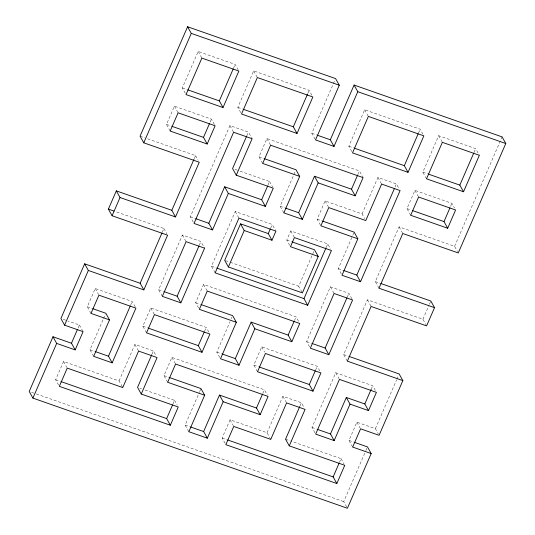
<?xml version="1.0" encoding="UTF-8"?>
<svg xmlns="http://www.w3.org/2000/svg" width="535" height="535" viewBox="0 0 535 535"><rect width="100%" height="100%" fill="white"/><g stroke="black" fill="none" stroke-linecap="round" stroke-linejoin="round"><path stroke-width="0.4" stroke-dasharray="2.67 2.01" d="M58.596 385.026L55.64 379.716L63.558 361.479L119.058 380.913L122.381 386.892M78.077 328.042L79.394 325.006L67.831 320.953M91.004 313.41L87.312 306.769L95.23 288.532L132.232 301.493L135.556 307.464M170.183 131.048L166.492 124.408L174.41 106.171L211.412 119.131L215.103 125.772M185.284 93.25L182.328 87.934L198.164 51.467L235.166 64.421L238.122 69.731M93.672 356.357L89.974 349.723L103.175 319.328M103.502 318.566L105.482 314.012M130.58 305.291L132.232 301.493M162.252 232.344L163.904 228.545L114.657 211.298M194.252 158.641L195.576 155.605L145.547 138.083M210.088 122.167L211.412 119.131M233.514 68.219L235.166 64.421M119.058 380.913L134.894 344.44L153.391 350.92L155.979 355.568M146.51 332.844L142.812 326.203L150.73 307.973L206.229 327.407L208.817 332.054M162.346 296.37L158.648 289.736L182.402 235.025L200.899 241.506L204.597 248.146M193.275 222.099L190.32 216.789L229.91 125.611L248.407 132.091L252.105 138.725M240.783 112.684L237.828 107.374L253.664 70.901L309.163 90.335L312.861 96.975M152.074 353.963L153.391 350.92M199.254 245.304L200.899 241.506M246.762 135.89L248.407 132.091M167.669 382.278L163.977 375.637L171.895 357.4L264.397 389.794L267.353 395.104M198.605 307.999L195.649 302.69L203.567 284.453L296.069 316.847L299.393 322.826M215.177 272.857L211.486 266.223L235.239 211.512L272.241 224.466L275.565 230.445M262.685 163.442L258.993 156.802L266.911 138.565L359.413 170.959L362.737 176.938M172.912 404.152L174.557 400.354L144.644 389.875M204.584 331.205L206.229 327.407M267.921 185.317L269.573 181.519L239.66 171.039M307.846 93.378L309.163 90.335M188.835 431.705L185.143 425.064L199.328 392.396M199.655 391.633L200.979 388.591M219.771 357.433L216.815 352.124L230.01 321.729M231.327 318.686L231.989 317.168M270.59 228.271L272.241 224.466M283.851 212.87L280.159 206.236L295.333 171.28M315.155 139.267L311.825 133.289L334.923 80.103M289.736 245.378L286.78 240.068L290.739 230.946L327.741 243.906L330.697 249.216M225.095 443.334L222.139 438.025L230.057 419.788L267.059 432.741L270.757 439.382M257.509 371.718L253.811 365.077L261.729 346.84L317.228 366.281L320.191 371.591M320.485 225.168L317.155 219.189L325.073 200.953L362.075 213.913L364.663 218.561M351.783 151.559L348.827 146.249L364.663 109.775L420.162 129.209L423.86 135.85M302.021 292.23L298.69 286.258L313.871 251.303M262.745 393.593L264.397 389.794M294.417 320.646L296.069 316.847M326.417 246.943L327.741 243.906M357.761 174.758L359.413 170.959M267.059 432.741L282.895 396.274L301.392 402.755L304.355 408.065M309.604 346.874L306.649 341.564L330.403 286.854L348.9 293.334L352.231 299.312M341.276 273.933L338.321 268.623L352.505 235.948M352.839 235.186L354.157 232.15M362.075 213.913L377.911 177.439L396.408 183.92L398.996 188.567M300.075 405.791L301.392 402.755M315.583 370.08L317.228 366.281M347.255 297.132L348.9 293.334M395.077 186.983L396.408 183.92M418.517 133.008L420.162 129.209M314.934 432.775L311.979 427.465L335.733 372.761L372.734 385.715L375.69 391.025M347.342 361.158L343.651 354.524L367.405 299.814L422.904 319.248L425.86 324.564M379.014 288.218L375.323 281.577L399.077 226.867L454.576 246.307L457.532 251.617M410.686 215.271L406.995 208.637L414.913 190.4L451.914 203.353L454.496 208.001M426.522 178.804L422.831 172.163L438.667 135.689L475.668 148.65L479.36 155.284M339.411 462.461L341.062 458.662L291.033 441.141M352.672 447.066L348.981 440.425L356.898 422.189L375.396 428.669L378.352 433.979M371.083 389.513L372.734 385.715M450.59 206.396L451.914 203.353M474.017 152.448L475.668 148.65M346.68 506.919L343.724 501.609L365.499 451.46M365.826 450.704L367.478 446.906M375.396 428.669L396.509 380.037M396.843 379.275L398.488 375.476M422.904 319.248L429.17 304.816M429.505 304.054L430.822 301.011M454.576 246.307L502.084 136.893M182.328 87.934L187.049 89.592M237.828 107.374L242.515 109.013M311.825 133.289L316.452 134.907M348.827 146.249L353.521 147.887M422.831 172.163L427.552 173.815M166.492 124.408L171.213 126.066M258.993 156.802L263.715 158.46M406.995 208.637L410.927 210.014M140.07 136.164L144.764 137.809M234.939 169.388L238.871 170.765M280.159 206.236L284.78 207.854M317.155 219.189L321.883 220.848M286.78 240.068L291.401 241.686M190.32 216.789L194.947 218.407M338.321 268.623L342.948 270.242M375.323 281.577L380.01 283.222M225.482 260.619L229.415 261.996M230.204 262.27L298.69 286.258M211.486 266.223L216.187 267.868M158.648 289.736L163.275 291.354M195.649 302.69L200.371 304.348M306.649 341.564L311.276 343.182M343.651 354.524L348.338 356.163M87.312 306.769L91.933 308.387M142.812 326.203L147.499 327.848M216.815 352.124L221.436 353.742M253.811 365.077L258.505 366.722M63.204 319.335L67.062 320.686M89.974 349.723L94.601 351.341M163.977 375.637L168.699 377.289M311.979 427.465L316.6 429.083M348.981 440.425L353.602 442.044M139.923 388.223L141.494 388.771M285.556 439.222L290.251 440.867M55.64 379.716L60.361 381.368M185.143 425.064L189.764 426.683M222.139 438.025L226.867 439.676M31.585 392.302L35.524 393.68M36.313 393.954L343.724 501.609M438.667 135.689L442.358 142.33M414.913 190.4L418.604 197.034M364.663 109.775L368.361 116.416M377.911 177.439L381.609 184.08M399.077 226.867L402.768 233.507M253.664 70.901L257.355 77.542M325.073 200.953L328.771 207.593M367.405 299.814L371.096 306.455M266.911 138.565L270.603 145.206M330.403 286.854L334.101 293.494M198.164 51.467L201.855 58.101M269.573 181.519L272.529 186.829M290.739 230.946L294.431 237.587M229.91 125.611L233.608 132.245M335.733 372.761L339.056 378.733M356.898 422.189L360.222 428.16M235.239 211.512L238.931 218.153M174.41 106.171L178.101 112.811M195.576 155.605L198.157 160.253M341.062 458.662L344.018 463.972M261.729 346.84L264.685 352.157M282.895 396.274L286.593 402.909M182.402 235.025L186.1 241.666M203.567 284.453L207.259 291.093M163.904 228.545L166.86 233.855M230.057 419.788L233.387 425.76M150.73 307.973L154.428 314.607M171.895 357.4L175.587 364.041M174.557 400.354L177.145 404.995M134.894 344.44L138.592 351.08M95.23 288.532L98.554 294.511M79.394 325.006L82.718 330.978M63.558 361.479L66.882 367.451"/><path stroke-width="0.8" d="M334.021 146.409L330.329 139.769L354.083 85.058L357.775 91.699L334.021 146.409L315.523 139.929L339.277 85.219L335.579 78.578L187.578 26.75L140.07 136.164L143.768 142.805L199.267 162.239L175.513 216.949L171.822 210.309L116.316 190.875L108.398 209.111L112.096 215.752L167.595 235.186L143.841 289.896L140.15 283.256L84.644 263.822L60.896 318.526L64.588 325.166L83.085 331.647L75.168 349.883L71.476 343.243L52.978 336.762L29.224 391.473L32.916 398.107L347.422 508.25L371.176 453.54L367.478 446.906L354.371 442.311M32.916 398.107L56.67 343.403L52.978 336.762M64.588 325.166L88.342 270.456L84.644 263.822M112.096 215.752L120.014 197.515L116.316 190.875M143.768 142.805L191.276 33.391L187.578 26.75M71.476 343.243L77.415 329.567M109.508 319.89L93.672 356.357L112.169 362.837L135.923 308.133L98.921 295.173L91.004 313.41L109.508 319.89L105.81 313.249L92.709 308.662M112.169 362.837L108.478 356.196L130.252 306.053M140.15 283.256L161.924 233.106M171.822 210.309L193.924 159.403M207.185 144.009L170.183 131.048L178.101 112.811L215.103 125.772L207.185 144.009L203.494 137.368L209.432 123.692M223.021 107.535L186.019 94.575L201.855 58.101L238.857 71.061L223.021 107.535L219.33 100.894L233.186 68.982M151.746 354.718L137.555 387.393L141.253 394.034L178.255 406.988L170.337 425.225L59.331 386.35L67.249 368.113L122.756 387.554L138.592 351.08L157.089 357.561L141.253 394.034M180.843 302.85L162.346 296.37L186.1 241.666L204.597 248.146L180.843 302.85L177.145 296.209L198.92 246.067M224.653 186.795L228.351 193.436L212.515 229.91L208.817 223.269L224.653 186.795L261.655 199.756L265.353 206.396L273.271 188.16L236.269 175.199L232.571 168.558L246.428 136.646M236.269 175.199L252.105 138.725L233.608 132.245L194.018 223.429L212.515 229.91M318.225 256.425L290.472 246.702L294.431 237.587L331.433 250.547L307.678 305.251L215.177 272.857L238.931 218.153L275.933 231.107L271.974 240.228L268.282 233.588L240.529 223.871L224.693 260.338L228.391 266.978L302.389 292.892L318.225 256.425L314.526 249.785L292.177 241.954M228.391 266.978L244.227 230.505L240.529 223.871M170.337 425.225L166.639 418.584L172.578 404.908M202.009 352.284L146.51 332.844L154.428 314.607L209.927 334.047L202.009 352.284L198.311 345.643L204.25 331.967M261.655 199.756L267.594 186.08M297.025 133.449L241.526 114.015L257.355 77.542L312.861 96.975L297.025 133.449L293.327 126.808L307.511 94.14M268.282 233.588L270.262 229.027M169.488 377.563L200.979 388.591L204.671 395.231L188.835 431.705L207.339 438.185L223.175 401.711L219.477 395.071L203.641 431.544L207.339 438.185M201.16 304.622L232.651 315.65L236.343 322.291L220.507 358.758L239.011 365.238L254.841 328.764L251.149 322.13L235.313 358.597L239.011 365.238M264.504 158.734L295.989 169.762L299.687 176.403L283.851 212.87L302.349 219.35L318.185 182.876L314.493 176.242L298.657 212.709L302.349 219.35M204.671 395.231L167.669 382.278L175.587 364.041L268.088 396.435L260.171 414.672L256.479 408.031L262.417 394.355M236.343 322.291L199.341 309.33L207.259 291.093L299.76 323.488L291.842 341.725L288.151 335.084L294.089 321.408M307.678 305.251L303.987 298.61L326.089 247.705M299.687 176.403L262.685 163.442L270.603 145.206L363.104 177.6L355.186 195.837L351.495 189.196L357.433 175.52M357.855 238.791L342.019 275.257L360.516 281.738L400.106 190.56L381.609 184.08L365.773 220.554L328.771 207.593L320.853 225.83L357.855 238.791L354.157 232.15L322.665 221.122M299.747 406.553L285.556 439.222L289.254 445.862L344.754 465.296L336.836 483.533L225.837 444.665L233.755 426.428L270.757 439.382L286.593 402.909L305.09 409.389L289.254 445.862M313.008 391.152L257.509 371.718L265.427 353.481L320.926 372.922L313.008 391.152L309.31 384.518L315.249 370.835M328.844 354.685L310.347 348.205L334.101 293.494L352.598 299.974L328.844 354.685L325.146 348.044L346.921 297.895M360.516 281.738L356.818 275.097L394.415 188.514M408.024 172.323L352.525 152.883L368.361 116.416L423.86 135.85L408.024 172.323L404.326 165.683L418.183 133.77M334.174 440.586L330.476 433.945L346.312 397.472L364.816 403.952L368.508 410.592L376.426 392.356L339.424 379.395L315.67 434.106L334.174 440.586L350.01 404.112L346.312 397.472M336.836 483.533L333.144 476.899L339.083 463.216M364.816 403.952L371.083 389.513M447.688 228.231L410.686 215.271L418.604 197.034L455.606 209.994L447.688 228.231L443.996 221.59L449.935 207.914M463.524 191.757L426.522 178.804L442.358 142.33L479.36 155.284L463.524 191.757L459.832 185.117L473.689 153.204M349.121 356.437L399.15 373.958L402.848 380.599L379.094 435.303L360.59 428.829L352.672 447.066L371.176 453.54M380.793 283.496L430.822 301.011L434.52 307.652L426.602 325.889L371.096 306.455L347.342 361.158L402.848 380.599M354.083 85.058L502.084 136.893L505.776 143.527L458.268 252.948L402.768 233.507L379.014 288.218L434.52 307.652M191.276 33.391L339.277 85.219M357.775 91.699L505.776 143.527M187.838 89.867L219.33 100.894M243.298 109.287L293.327 126.808M317.222 135.181L330.329 139.769M354.297 148.162L404.326 165.683M428.341 174.089L459.832 185.117M172.002 126.34L203.494 137.368M314.493 176.242L351.495 189.196M412.505 210.563L443.996 221.59M318.185 182.876L355.186 195.837M285.55 208.122L298.657 212.709M228.351 193.436L265.353 206.396M244.227 230.505L271.974 240.228M195.716 218.681L208.817 223.269M343.717 270.509L356.818 275.097M120.014 197.515L175.513 216.949M108.398 209.111L113.875 211.024M216.969 268.142L303.987 298.61M164.044 291.622L177.145 296.209M251.149 322.13L288.151 335.084M312.045 343.457L325.146 348.044M88.342 270.456L143.841 289.896M254.841 328.764L291.842 341.725M148.282 328.122L198.311 345.643M222.206 354.01L235.313 358.597M259.288 366.997L309.31 384.518M350.01 404.112L368.508 410.592M95.37 351.609L108.478 356.196M219.477 395.071L256.479 408.031M317.375 429.358L330.476 433.945M56.67 343.403L75.168 349.883M223.175 401.711L260.171 414.672M61.15 381.642L166.639 418.584M190.534 426.957L203.641 431.544M227.649 439.951L333.144 476.899"/></g></svg>
